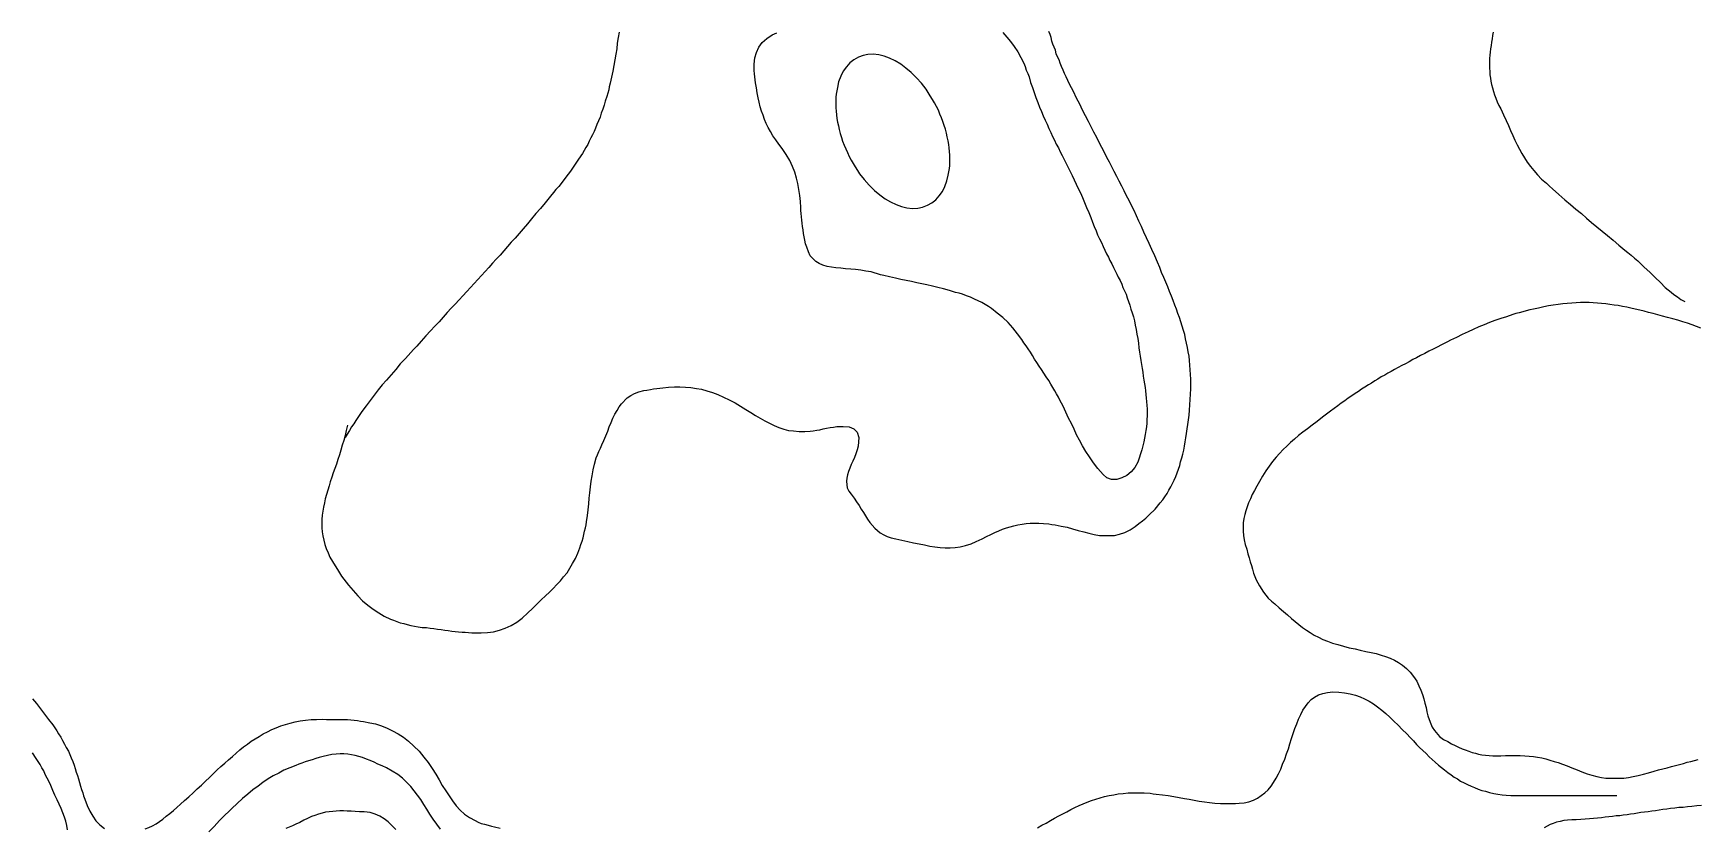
# Model space of a CAD drawing. Header units: inches. Extents: x 401374 to 405300, y 6332180 to 6336621.
# Drawn here: x 402593 to 403132, y 6334830 to 6335087 of the extents above; entities that cross this region are included whole.
import ezdxf

# ---------------------------------------------------------------- set-up
doc = ezdxf.new("R2010")
doc.units = ezdxf.units.IN
doc.header["$MEASUREMENT"] = 0

msp = doc.modelspace()

# ---------------------------------------------------------------- linework, layer by layer
for points in [[(402695, 6334960.2), (402694.6, 6334958.5), (402694.2, 6334956.8), (402693.8, 6334955.2), (402693.3, 6334953.7), (402692.8, 6334952.1), (402692.4, 6334950.6), (402691.9, 6334949.1), (402691.4, 6334947.6), (402690.9, 6334946.1), (402690.4, 6334944.7), (402689.9, 6334943.3), (402689.4, 6334941.8), (402689, 6334940.5), (402688.6, 6334939.1), (402688.2, 6334937.7), (402687.8, 6334936.3), (402687.5, 6334935), (402687.2, 6334933.6), (402687, 6334932.3), (402686.8, 6334931), (402686.7, 6334929.6), (402686.7, 6334928.3), (402686.7, 6334926.9), (402686.8, 6334925.6), (402687, 6334924.3), (402687.3, 6334922.9), (402687.6, 6334921.5), (402688.1, 6334920.2), (402688.7, 6334918.8), (402689.3, 6334917.4), (402690.1, 6334916), (402691, 6334914.6), (402691.7, 6334913.4), (402692.4, 6334912.4), (402693.1, 6334911.3), (402693.8, 6334910.3), (402695.3, 6334908.4), (402696.8, 6334906.6), (402698.3, 6334904.9), (402699.9, 6334903.3), (402701.6, 6334901.9), (402703.3, 6334900.6), (402705.1, 6334899.4), (402706.9, 6334898.3), (402708.9, 6334897.4), (402709.9, 6334897), (402711, 6334896.6), (402712.1, 6334896.2), (402713.2, 6334895.9), (402714.3, 6334895.6), (402715.5, 6334895.3), (402716.7, 6334895.1), (402717.9, 6334894.9), (402719.2, 6334894.7), (402720.6, 6334894.6), (402721.8, 6334894.4), (402723, 6334894.3), (402724.2, 6334894.1), (402725.3, 6334894), (402726.5, 6334893.8), (402727.6, 6334893.7), (402728.8, 6334893.5), (402729.9, 6334893.4), (402731, 6334893.3), (402732.1, 6334893.1), (402733.1, 6334893.1), (402734.2, 6334893), (402735.3, 6334892.9), (402736.3, 6334892.9), (402737.3, 6334892.9), (402738.3, 6334892.9), (402740.3, 6334893), (402742.3, 6334893.3), (402744.2, 6334893.8), (402746.1, 6334894.4), (402748, 6334895.3), (402749.8, 6334896.4), (402751.6, 6334897.7), (402753.4, 6334899.4), (402754.9, 6334900.8), (402756.3, 6334902.2), (402757.7, 6334903.6), (402759.1, 6334904.9), (402760.4, 6334906.1), (402761.6, 6334907.3), (402762.8, 6334908.6), (402764, 6334909.8), (402765, 6334911.1), (402766.1, 6334912.4), (402767, 6334913.9), (402767.9, 6334915.4), (402768.8, 6334917), (402769.6, 6334918.7), (402770.3, 6334920.5), (402770.6, 6334921.5), (402771, 6334922.6), (402771.3, 6334923.7), (402771.6, 6334924.8), (402771.8, 6334925.8), (402772.1, 6334926.9), (402772.3, 6334927.9), (402772.4, 6334928.9), (402772.7, 6334930.9), (402773, 6334932.8), (402773.2, 6334934.7), (402773.3, 6334936.5), (402773.5, 6334938.3), (402773.7, 6334940.2), (402773.9, 6334942), (402774.2, 6334943.8), (402774.6, 6334945.7), (402775, 6334947.6), (402775.6, 6334949.6), (402776, 6334950.6), (402776.4, 6334951.6), (402776.9, 6334952.7), (402777.4, 6334953.8), (402778, 6334955.2), (402778.7, 6334956.7), (402779.3, 6334958.2), (402779.8, 6334959.6), (402780.4, 6334961), (402781, 6334962.4), (402781.6, 6334963.7), (402782.3, 6334964.9), (402783, 6334966.1), (402783.8, 6334967.1), (402785.6, 6334969), (402786.8, 6334969.8), (402788, 6334970.4), (402789.4, 6334971), (402791, 6334971.4), (402792, 6334971.5), (402793.1, 6334971.7), (402794.1, 6334971.9), (402795.2, 6334972.1), (402797.1, 6334972.3), (402799, 6334972.5), (402800.9, 6334972.6), (402802.7, 6334972.6), (402804.5, 6334972.5), (402806.2, 6334972.4), (402808, 6334972.1), (402809.7, 6334971.8), (402811.4, 6334971.3), (402813.2, 6334970.8), (402815, 6334970.1), (402816.8, 6334969.3), (402818.6, 6334968.4), (402820.6, 6334967.4), (402822.3, 6334966.3), (402824, 6334965.3), (402825.6, 6334964.3), (402827.2, 6334963.3), (402828.7, 6334962.4), (402830.2, 6334961.6), (402831.7, 6334960.8), (402833.2, 6334960.1), (402834.7, 6334959.4), (402836.3, 6334958.9), (402837.9, 6334958.5), (402839.5, 6334958.3), (402841.3, 6334958.1), (402843.1, 6334958.1), (402844.9, 6334958.2), (402845.9, 6334958.4), (402847, 6334958.6), (402848, 6334958.7), (402849.1, 6334959), (402850.2, 6334959.2), (402851.3, 6334959.4), (402852.4, 6334959.5), (402853.5, 6334959.7), (402854.6, 6334959.8), (402855.6, 6334959.8), (402857.5, 6334959.6), (402859, 6334959), (402860.1, 6334957.9), (402860.6, 6334956.2), (402860.5, 6334954.8), (402860.4, 6334953.4), (402860.1, 6334952.2), (402859.7, 6334950.9), (402859.2, 6334949.7), (402858.7, 6334948.5), (402858.2, 6334947.4), (402857.7, 6334946.3), (402857.3, 6334945.2), (402857, 6334944.1), (402856.7, 6334943), (402856.6, 6334942), (402856.7, 6334940.9), (402856.9, 6334939.9), (402857.4, 6334938.8), (402858.2, 6334937.8), (402859.1, 6334936.5), (402859.9, 6334935.4), (402860.7, 6334934.2), (402861.4, 6334933), (402862.1, 6334931.9), (402862.8, 6334930.8), (402863.5, 6334929.7), (402864.2, 6334928.7), (402865.8, 6334926.8), (402867.6, 6334925.3), (402868.7, 6334924.7), (402869.8, 6334924.1), (402871.1, 6334923.7), (402872.6, 6334923.4), (402873.6, 6334923.1), (402874.6, 6334922.9), (402876.5, 6334922.5), (402878.4, 6334922.1), (402880.2, 6334921.7), (402881.9, 6334921.4), (402883.6, 6334921), (402885.3, 6334920.8), (402887, 6334920.6), (402888.6, 6334920.5), (402890.2, 6334920.5), (402891.9, 6334920.6), (402893.5, 6334920.8), (402895.2, 6334921.2), (402897, 6334921.7), (402898.7, 6334922.5), (402900.6, 6334923.4), (402902, 6334924.1), (402903.4, 6334924.8), (402904.7, 6334925.4), (402906, 6334926), (402907.2, 6334926.5), (402908.5, 6334926.9), (402909.7, 6334927.3), (402910.9, 6334927.6), (402912.2, 6334927.9), (402913.5, 6334928.1), (402914.8, 6334928.3), (402916.1, 6334928.4), (402917.5, 6334928.4), (402919, 6334928.4), (402920.5, 6334928.3), (402922.2, 6334928.2), (402923.2, 6334928), (402924.2, 6334927.9), (402926.2, 6334927.5), (402928.1, 6334927.1), (402929.9, 6334926.6), (402931.7, 6334926.1), (402933.5, 6334925.6), (402935.2, 6334925.2), (402936.9, 6334924.8), (402938.6, 6334924.5), (402940.2, 6334924.4), (402941.9, 6334924.4), (402943.5, 6334924.5), (402945.1, 6334924.9), (402946.8, 6334925.4), (402948.5, 6334926.3), (402950.2, 6334927.4), (402951.4, 6334928.3), (402952.5, 6334929.2), (402953.6, 6334930.1), (402954.7, 6334931.1), (402956.6, 6334933), (402958.3, 6334935), (402959.1, 6334936), (402959.8, 6334937), (402960.5, 6334938.1), (402961.1, 6334939.1), (402961.7, 6334940.2), (402962.3, 6334941.3), (402962.8, 6334942.4), (402963.3, 6334943.6), (402963.8, 6334944.7), (402964.2, 6334945.9), (402964.6, 6334947.1), (402964.9, 6334948.3), (402965.3, 6334949.6), (402965.6, 6334950.8), (402965.9, 6334952.1), (402966.1, 6334953.4), (402966.4, 6334954.8), (402966.6, 6334956.1), (402966.8, 6334957.5), (402967, 6334959), (402967.2, 6334960.4), (402967.4, 6334961.9), (402967.6, 6334963.4), (402967.8, 6334965), (402967.9, 6334966.8), (402968, 6334968.5), (402968.1, 6334970.2), (402968.2, 6334971.9), (402968.2, 6334973.5), (402968.2, 6334975.1), (402968.1, 6334976.6), (402968, 6334978.1), (402967.9, 6334979.6), (402967.8, 6334981.1), (402967.6, 6334982.5), (402967.3, 6334983.9), (402967.1, 6334985.3), (402966.8, 6334986.7), (402966.5, 6334988.1), (402966.2, 6334989.5), (402965.8, 6334990.8), (402965.4, 6334992.2), (402965, 6334993.6), (402964.5, 6334995), (402964, 6334996.3), (402963.5, 6334997.7), (402963, 6334999.1), (402962.5, 6335000.6), (402961.9, 6335002), (402961.3, 6335003.5), (402960.7, 6335005), (402960.1, 6335006.5), (402959.4, 6335008), (402958.7, 6335009.6), (402958.1, 6335011.3), (402957.4, 6335013), (402956.5, 6335015), (402955.6, 6335017.1), (402954.7, 6335019), (402953.8, 6335020.9), (402953, 6335022.7), (402952.2, 6335024.5), (402951.4, 6335026.3), (402950.6, 6335028), (402949.8, 6335029.7), (402949, 6335031.3), (402948.2, 6335032.9), (402947.4, 6335034.5), (402946.6, 6335036.1), (402945.8, 6335037.6), (402945, 6335039.2), (402944.2, 6335040.7), (402943.4, 6335042.3), (402942.6, 6335043.8), (402941.8, 6335045.4), (402941, 6335046.9), (402940.2, 6335048.5), (402939.4, 6335050.1), (402938.5, 6335051.7), (402937.7, 6335053.4), (402936.8, 6335055.1), (402935.9, 6335056.8), (402935, 6335058.5), (402934.1, 6335060.4), (402933.1, 6335062.2), (402932.2, 6335064.1), (402931.2, 6335066.1), (402930.2, 6335068.2), (402929.5, 6335069.4), (402928.9, 6335070.6), (402928.4, 6335071.8), (402927.8, 6335073), (402927.3, 6335074.1), (402926.8, 6335075.2), (402926.3, 6335076.3), (402925.9, 6335077.4), (402925.5, 6335078.5), (402925, 6335079.5), (402924.6, 6335080.5), (402924.3, 6335081.6), (402923.9, 6335082.6), (402923.5, 6335083.6), (402923.2, 6335084.6), (402922.9, 6335085.7), (402922.6, 6335086.7), (402922.2, 6335087.7)], [(402783, 6335087.5), (402782.7, 6335085.7), (402782.4, 6335083.9), (402782.2, 6335082.1), (402781.9, 6335080.3), (402781.6, 6335078.5), (402781.3, 6335076.7), (402780.9, 6335074.8), (402780.5, 6335072.9), (402780.3, 6335071.9), (402780.1, 6335070.9), (402779.8, 6335069.8), (402779.6, 6335068.8), (402779.3, 6335067.7), (402779, 6335066.6), (402778.5, 6335065.1), (402778.1, 6335063.8), (402777.7, 6335062.5), (402777.2, 6335061.2), (402776.8, 6335059.9), (402776.3, 6335058.7), (402775.8, 6335057.6), (402775.3, 6335056.4), (402774.9, 6335055.3), (402774.4, 6335054.2), (402773.8, 6335053.2), (402773.3, 6335052.2), (402772.8, 6335051.1), (402772.2, 6335050.1), (402771.1, 6335048.2), (402769.8, 6335046.3), (402768.5, 6335044.4), (402767.2, 6335042.5), (402765.7, 6335040.5), (402764.2, 6335038.5), (402763.4, 6335037.5), (402762.5, 6335036.5), (402761.7, 6335035.5), (402760.8, 6335034.4), (402759.9, 6335033.3), (402759, 6335032.2), (402757.5, 6335030.4), (402756, 6335028.7), (402754.6, 6335027), (402753.3, 6335025.4), (402751.9, 6335023.8), (402750.6, 6335022.3), (402749.3, 6335020.8), (402748, 6335019.4), (402746.8, 6335018), (402745.6, 6335016.6), (402744.4, 6335015.2), (402743.2, 6335013.9), (402742, 6335012.6), (402740.8, 6335011.2), (402739.6, 6335009.9), (402738.4, 6335008.7), (402737.2, 6335007.4), (402736, 6335006.1), (402734.8, 6335004.8), (402733.6, 6335003.5), (402732.4, 6335002.1), (402731.2, 6335000.8), (402729.9, 6334999.4), (402728.6, 6334998.1), (402727.3, 6334996.7), (402726, 6334995.2), (402724.7, 6334993.7), (402723.3, 6334992.2), (402721.9, 6334990.7), (402720.4, 6334989.1), (402718.9, 6334987.4), (402717.4, 6334985.8), (402716.4, 6334984.7), (402715.5, 6334983.7), (402713.8, 6334981.8), (402712.1, 6334980), (402710.6, 6334978.2), (402709.1, 6334976.5), (402707.6, 6334974.8), (402706.2, 6334973.2), (402704.9, 6334971.6), (402703.6, 6334969.9), (402702.3, 6334968.2), (402701, 6334966.4), (402699.6, 6334964.6), (402698.3, 6334962.7), (402697.7, 6334961.7), (402697, 6334960.6), (402696.3, 6334959.6), (402695.6, 6334958.5), (402694.9, 6334957.3), (402694.2, 6334956.2)], [(402907.3, 6335087.4), (402908.6, 6335085.9), (402909.8, 6335084.4), (402911, 6335082.8), (402912.1, 6335081.1), (402913.1, 6335079.3), (402914.1, 6335077.4), (402914.5, 6335076.3), (402914.9, 6335075.2), (402915.4, 6335074.1), (402915.8, 6335073), (402916.3, 6335071.2), (402916.9, 6335069.5), (402917.4, 6335067.9), (402918, 6335066.3), (402918.6, 6335064.7), (402919.2, 6335063.2), (402919.8, 6335061.8), (402920.4, 6335060.4), (402921, 6335059), (402921.6, 6335057.7), (402922.2, 6335056.3), (402922.8, 6335055), (402923.4, 6335053.7), (402924, 6335052.5), (402924.6, 6335051.2), (402925.3, 6335050), (402925.9, 6335048.7), (402926.5, 6335047.5), (402927.2, 6335046.2), (402927.8, 6335044.9), (402928.5, 6335043.6), (402929.1, 6335042.3), (402929.8, 6335041), (402930.4, 6335039.6), (402931.1, 6335038.2), (402931.7, 6335036.8), (402932.4, 6335035.4), (402933.1, 6335033.9), (402933.7, 6335032.3), (402934.4, 6335030.7), (402935.1, 6335029.1), (402935.8, 6335027.4), (402936.3, 6335025.9), (402936.9, 6335024.5), (402937.5, 6335023.1), (402938, 6335021.8), (402938.6, 6335020.5), (402939.2, 6335019.3), (402939.8, 6335018.1), (402940.3, 6335016.9), (402940.9, 6335015.7), (402941.5, 6335014.6), (402942, 6335013.5), (402942.6, 6335012.4), (402943.1, 6335011.3), (402943.7, 6335010.2), (402944.2, 6335009.1), (402944.7, 6335008.1), (402945.3, 6335007), (402945.8, 6335005.9), (402946.2, 6335004.8), (402946.7, 6335003.7), (402947.2, 6335002.6), (402947.6, 6335001.4), (402948, 6335000.2), (402948.4, 6334999.1), (402948.8, 6334997.8), (402949.2, 6334996.6), (402949.6, 6334995.3), (402949.9, 6334994), (402950.2, 6334992.6), (402950.5, 6334991.2), (402950.7, 6334989.7), (402951, 6334988.2), (402951.2, 6334986.7), (402951.4, 6334985.2), (402951.6, 6334983.8), (402951.8, 6334982.5), (402952, 6334981.1), (402952.2, 6334979.8), (402952.4, 6334978.5), (402952.6, 6334977.3), (402952.8, 6334976), (402953, 6334974.8), (402953.2, 6334973.6), (402953.4, 6334972.4), (402953.5, 6334971.3), (402953.6, 6334970.1), (402953.7, 6334968.9), (402953.8, 6334967.8), (402953.9, 6334966.6), (402954, 6334965.5), (402954, 6334964.3), (402954, 6334963.2), (402953.9, 6334962), (402953.9, 6334960.8), (402953.8, 6334959.6), (402953.6, 6334958.5), (402953.4, 6334957.2), (402953.2, 6334956), (402953, 6334954.8), (402952.6, 6334953.5), (402952.3, 6334952.2), (402951.9, 6334950.9), (402951.5, 6334949.5), (402951, 6334948.2), (402950.1, 6334946.5), (402948.9, 6334945.1), (402947.5, 6334943.9), (402945.8, 6334943.1), (402944.2, 6334942.6), (402942.5, 6334942.6), (402941, 6334943.1), (402939.8, 6334944.2), (402938.1, 6334946.1), (402936.7, 6334948), (402935.4, 6334949.9), (402934.2, 6334951.7), (402933.1, 6334953.5), (402932.1, 6334955.3), (402931.2, 6334957.1), (402930.4, 6334958.9), (402929.5, 6334960.7), (402928.6, 6334962.5), (402927.7, 6334964.4), (402926.8, 6334966.3), (402925.8, 6334968.3), (402925.3, 6334969.3), (402924.7, 6334970.3), (402924.1, 6334971.3), (402923.5, 6334972.4), (402922.8, 6334973.5), (402922.2, 6334974.6), (402921.3, 6334975.8), (402920.6, 6334977), (402919.8, 6334978.2), (402919.1, 6334979.3), (402918.3, 6334980.5), (402917.6, 6334981.6), (402916.9, 6334982.7), (402916.2, 6334983.8), (402915.5, 6334984.9), (402914.8, 6334985.9), (402914.1, 6334986.9), (402913.4, 6334987.9), (402912, 6334989.8), (402910.5, 6334991.7), (402909, 6334993.4), (402907.3, 6334995), (402905.5, 6334996.5), (402903.6, 6334998), (402902.6, 6334998.6), (402901.6, 6334999.3), (402900.5, 6334999.9), (402899.3, 6335000.5), (402898.1, 6335001), (402896.8, 6335001.6), (402895.5, 6335002.1), (402894.2, 6335002.6), (402893.1, 6335002.9), (402892, 6335003.2), (402891, 6335003.5), (402890, 6335003.8), (402888.1, 6335004.3), (402886.2, 6335004.8), (402884.5, 6335005.2), (402882.7, 6335005.6), (402881, 6335006), (402879.4, 6335006.3), (402877.7, 6335006.7), (402876, 6335007), (402874.2, 6335007.4), (402872.5, 6335007.8), (402870.6, 6335008.2), (402868.7, 6335008.7), (402867.7, 6335008.9), (402866.7, 6335009.2), (402865.6, 6335009.5), (402864.6, 6335009.8), (402862.9, 6335010.1), (402861.3, 6335010.4), (402859.6, 6335010.6), (402858, 6335010.7), (402856.3, 6335010.8), (402854.8, 6335011), (402853.2, 6335011.1), (402851.8, 6335011.4), (402850.4, 6335011.6), (402849, 6335012), (402847.8, 6335012.5), (402846.7, 6335013.2), (402844.9, 6335015), (402844.3, 6335016.3), (402843.8, 6335017.8), (402843.4, 6335018.9), (402843.2, 6335020.1), (402842.9, 6335021.2), (402842.7, 6335022.3), (402842.6, 6335023.4), (402842.4, 6335024.5), (402842.3, 6335025.6), (402842.2, 6335026.6), (402842.1, 6335027.7), (402842, 6335028.7), (402841.9, 6335029.7), (402841.8, 6335030.7), (402841.7, 6335032.6), (402841.5, 6335034.6), (402841.2, 6335036.5), (402840.9, 6335038.4), (402840.5, 6335040.2), (402839.9, 6335042.1), (402839.2, 6335044), (402838.3, 6335045.9), (402837.1, 6335047.8), (402835.8, 6335049.8), (402834.7, 6335051.2), (402833.7, 6335052.6), (402832.8, 6335053.9), (402832, 6335055.3), (402831.3, 6335056.6), (402830.6, 6335057.9), (402830.1, 6335059.2), (402829.6, 6335060.6), (402829.1, 6335061.9), (402828.7, 6335063.3), (402828.3, 6335064.8), (402828, 6335066.2), (402827.7, 6335067.8), (402827.5, 6335069.4), (402827.2, 6335071.1), (402827, 6335073), (402826.8, 6335074), (402826.7, 6335075.1), (402826.7, 6335076.1), (402826.7, 6335077.1), (402827, 6335079.1), (402827.5, 6335080.9), (402828.2, 6335082.6), (402829.3, 6335084.1), (402830.8, 6335085.4), (402832.6, 6335086.6), (402834.1, 6335087.2)], [(403066.1, 6335087.5), (403065.9, 6335086.4), (403065.8, 6335085.3), (403065.6, 6335084.2), (403065.5, 6335083.1), (403065.3, 6335082.1), (403065.2, 6335081), (403065.1, 6335080), (403065, 6335078.9), (403065, 6335077.9), (403065, 6335076.8), (403065, 6335075.8), (403065.1, 6335074.7), (403065.1, 6335073.7), (403065.3, 6335072.6), (403065.4, 6335071.6), (403065.6, 6335070.5), (403065.9, 6335069.4), (403066.2, 6335068.3), (403066.6, 6335067.2), (403067, 6335066.1), (403067.4, 6335064.9), (403068, 6335063.7), (403068.6, 6335062.6), (403069.5, 6335060.7), (403070.3, 6335058.9), (403071.1, 6335057.2), (403071.8, 6335055.6), (403072.5, 6335054), (403073.2, 6335052.5), (403073.9, 6335051), (403074.7, 6335049.6), (403075.4, 6335048.2), (403076.3, 6335046.8), (403077.2, 6335045.4), (403078.2, 6335044), (403079.3, 6335042.7), (403080.5, 6335041.3), (403081.8, 6335039.9), (403083.4, 6335038.6), (403084.4, 6335037.6), (403085.4, 6335036.7), (403087.4, 6335034.9), (403089.3, 6335033.2), (403091.2, 6335031.6), (403092.9, 6335030.1), (403094.7, 6335028.7), (403096.4, 6335027.2), (403098, 6335025.8), (403099.7, 6335024.4), (403101.4, 6335023), (403103.2, 6335021.6), (403105, 6335020.1), (403106.8, 6335018.5), (403108.8, 6335016.9), (403109.8, 6335016.1), (403110.8, 6335015.2), (403111.9, 6335014.3), (403113, 6335013.4), (403114, 6335012.4), (403115, 6335011.4), (403116.9, 6335009.7), (403118.6, 6335008), (403120.3, 6335006.4), (403121.9, 6335004.8), (403123.8, 6335003.3), (403124.7, 6335002.5), (403125.8, 6335001.7), (403126.9, 6335000.9), (403128.2, 6335000.2)], [(402860.5, 6335079.4), (402859, 6335078.5), (402857.7, 6335077.5), (402856.6, 6335076.2), (402855.6, 6335074.8), (402854.8, 6335073.2), (402854.1, 6335071.4), (402853.7, 6335069.5), (402853.5, 6335068.5), (402853.3, 6335067.4), (402853.2, 6335066.4), (402853.2, 6335065.3), (402853.2, 6335064.2), (402853.2, 6335063), (402853.3, 6335061.9), (402853.4, 6335060.7), (402853.5, 6335059.5), (402853.7, 6335058.3), (402854, 6335057.1), (402854.3, 6335055.9), (402854.6, 6335054.6), (402855, 6335053.4), (402855.4, 6335052.2), (402855.9, 6335050.9), (402856.4, 6335049.7), (402857, 6335048.5), (402857.5, 6335047.2), (402858.2, 6335046), (402858.8, 6335044.9), (402859.5, 6335043.8), (402860.2, 6335042.7), (402860.9, 6335041.6), (402862.4, 6335039.7), (402864, 6335037.9), (402865.7, 6335036.2), (402867.4, 6335034.8), (402869.2, 6335033.5), (402870.9, 6335032.5), (402872.7, 6335031.6), (402874.5, 6335031), (402876.2, 6335030.6), (402878, 6335030.4), (402879.7, 6335030.5), (402881.3, 6335030.8), (402882.9, 6335031.4), (402884.3, 6335032.2), (402885.6, 6335033.2), (402886.7, 6335034.5), (402887.7, 6335035.9), (402888.5, 6335037.5), (402889.2, 6335039.3), (402889.6, 6335041.2), (402889.8, 6335042.2), (402890, 6335043.3), (402890.1, 6335044.3), (402890.1, 6335045.4), (402890.1, 6335046.5), (402890.1, 6335047.6), (402890, 6335048.8), (402889.9, 6335050), (402889.8, 6335051.1), (402889.6, 6335052.3), (402889.3, 6335053.6), (402889, 6335054.8), (402888.7, 6335056), (402888.3, 6335057.2), (402887.9, 6335058.5), (402887.4, 6335059.7), (402886.9, 6335060.9), (402886.4, 6335062.2), (402885.8, 6335063.4), (402885.1, 6335064.6), (402884.5, 6335065.7), (402883.8, 6335066.8), (402883.1, 6335067.9), (402882.4, 6335069), (402880.9, 6335070.9), (402879.3, 6335072.7), (402877.6, 6335074.4), (402875.9, 6335075.8), (402874.2, 6335077.1), (402872.4, 6335078.2), (402870.6, 6335079), (402868.8, 6335079.7), (402867.1, 6335080.1), (402865.3, 6335080.3), (402863.6, 6335080.2), (402862, 6335079.9), (402860.5, 6335079.4)], [(403133.4, 6334991.6), (403132, 6334992.1), (403130.6, 6334992.7), (403129.1, 6334993.2), (403127.6, 6334993.7), (403126, 6334994.2), (403124.3, 6334994.6), (403122.6, 6334995.1), (403121, 6334995.5), (403119.5, 6334995.9), (403118, 6334996.3), (403116.5, 6334996.7), (403115, 6334997.1), (403113.6, 6334997.4), (403112.1, 6334997.8), (403110.7, 6334998.1), (403109.4, 6334998.4), (403108, 6334998.6), (403106.6, 6334998.9), (403105.3, 6334999.1), (403103.9, 6334999.3), (403102.6, 6334999.5), (403101.2, 6334999.6), (403099.9, 6334999.7), (403098.5, 6334999.8), (403097.2, 6334999.9), (403095.8, 6334999.9), (403094.4, 6334999.9), (403093, 6334999.8), (403091.6, 6334999.7), (403090.1, 6334999.6), (403088.7, 6334999.5), (403087.2, 6334999.3), (403085.6, 6334999.1), (403084.1, 6334998.8), (403082.5, 6334998.5), (403080.8, 6334998.1), (403079.2, 6334997.8), (403078, 6334997.5), (403076.8, 6334997.2), (403075.7, 6334996.9), (403074.6, 6334996.6), (403073.5, 6334996.3), (403072.5, 6334996), (403070.5, 6334995.3), (403068.6, 6334994.7), (403066.7, 6334994.1), (403065, 6334993.4), (403063.2, 6334992.7), (403061.5, 6334992), (403059.7, 6334991.2), (403058, 6334990.4), (403056.1, 6334989.5), (403054.3, 6334988.6), (403052.3, 6334987.7), (403051.3, 6334987.2), (403050.3, 6334986.6), (403049.2, 6334986.1), (403048.2, 6334985.6), (403046.7, 6334984.8), (403045.3, 6334984.1), (403044, 6334983.4), (403042.6, 6334982.7), (403041.3, 6334982), (403040.1, 6334981.4), (403038.9, 6334980.7), (403037.7, 6334980.1), (403036.5, 6334979.5), (403035.4, 6334978.9), (403034.2, 6334978.2), (403033.1, 6334977.6), (403032, 6334977), (403031, 6334976.4), (403029.9, 6334975.8), (403028.8, 6334975.1), (403027.8, 6334974.5), (403026.7, 6334973.8), (403025.7, 6334973.2), (403024.6, 6334972.5), (403023.5, 6334971.8), (403022.5, 6334971.1), (403021.4, 6334970.4), (403020.3, 6334969.7), (403019.2, 6334968.9), (403018.1, 6334968.1), (403016.9, 6334967.3), (403015.8, 6334966.4), (403014.6, 6334965.6), (403013.4, 6334964.7), (403012.1, 6334963.7), (403010.9, 6334962.8), (403009.1, 6334961.4), (403007.5, 6334960.2), (403006, 6334959), (403004.5, 6334957.9), (403003.1, 6334956.8), (403001.8, 6334955.7), (403000.5, 6334954.6), (402999.3, 6334953.4), (402998.1, 6334952.3), (402996.9, 6334951), (402995.8, 6334949.8), (402994.7, 6334948.4), (402993.6, 6334946.9), (402992.5, 6334945.4), (402991.4, 6334943.7), (402990.4, 6334941.9), (402989.6, 6334940.4), (402988.8, 6334939), (402988.1, 6334937.7), (402987.5, 6334936.3), (402986.9, 6334935), (402986.4, 6334933.7), (402986, 6334932.4), (402985.7, 6334931.2), (402985.4, 6334929.9), (402985.2, 6334928.6), (402985.2, 6334927.2), (402985.2, 6334925.9), (402985.3, 6334924.5), (402985.5, 6334923), (402985.8, 6334921.5), (402986.3, 6334920), (402986.7, 6334918.5), (402987.1, 6334917.2), (402987.4, 6334915.9), (402987.8, 6334914.7), (402988.2, 6334913.5), (402988.5, 6334912.3), (402988.9, 6334911.2), (402989.4, 6334910.1), (402989.9, 6334909.1), (402990.4, 6334908.1), (402991.7, 6334906.1), (402993.3, 6334904.2), (402994.3, 6334903.2), (402995.4, 6334902.3), (402996.8, 6334901), (402998.2, 6334899.8), (402999.5, 6334898.7), (403000.8, 6334897.6), (403002, 6334896.6), (403003.2, 6334895.6), (403004.4, 6334894.7), (403005.7, 6334893.8), (403006.9, 6334893), (403008.2, 6334892.2), (403009.6, 6334891.5), (403011, 6334890.8), (403012.5, 6334890.2), (403014.1, 6334889.6), (403015.8, 6334889.1), (403017.7, 6334888.6), (403019.5, 6334888.1), (403021.4, 6334887.7), (403023.1, 6334887.3), (403024.9, 6334886.9), (403026.6, 6334886.5), (403028.2, 6334886.2), (403029.8, 6334885.7), (403031.3, 6334885.3), (403032.8, 6334884.7), (403034.2, 6334884.1), (403035.5, 6334883.3), (403036.8, 6334882.4), (403038.1, 6334881.4), (403039.2, 6334880.2), (403040.3, 6334878.8), (403041.4, 6334877.3), (403042.1, 6334875.8), (403042.7, 6334874.4), (403043.2, 6334872.9), (403043.7, 6334871.5), (403044, 6334870.1), (403044.4, 6334868.7), (403044.7, 6334867.3), (403045, 6334866), (403045.4, 6334864.8), (403045.9, 6334863.5), (403046.4, 6334862.4), (403047.1, 6334861.3), (403048.8, 6334859.3), (403050, 6334858.4), (403051.4, 6334857.7), (403052.6, 6334857), (403053.8, 6334856.4), (403054.9, 6334855.9), (403056.1, 6334855.4), (403057.1, 6334855), (403058.2, 6334854.6), (403059.3, 6334854.2), (403060.4, 6334853.9), (403061.4, 6334853.6), (403062.5, 6334853.4), (403063.7, 6334853.3), (403064.8, 6334853.2), (403066, 6334853.1), (403067.3, 6334853.1), (403068.6, 6334853.1), (403070.1, 6334853.2), (403071.8, 6334853.2), (403073.4, 6334853.2), (403074.9, 6334853.2), (403076.4, 6334853.1), (403077.8, 6334853), (403079.2, 6334852.9), (403080.5, 6334852.6), (403081.9, 6334852.4), (403083.2, 6334852.1), (403084.5, 6334851.7), (403085.9, 6334851.3), (403087.2, 6334850.9), (403088.6, 6334850.4), (403090.1, 6334849.8), (403091.6, 6334849.2), (403093.3, 6334848.6), (403094.9, 6334847.9), (403096.6, 6334847.3), (403098.1, 6334846.8), (403099.7, 6334846.4), (403101.2, 6334846.1), (403102.6, 6334845.9), (403104.1, 6334845.8), (403105.6, 6334845.8), (403107, 6334845.8), (403108.5, 6334845.9), (403110, 6334846.1), (403111.5, 6334846.4), (403113.1, 6334846.7), (403114.8, 6334847.1), (403116.5, 6334847.6), (403118.3, 6334848.1), (403119.7, 6334848.5), (403121.1, 6334848.9), (403122.5, 6334849.2), (403123.9, 6334849.6), (403125.2, 6334850), (403126.5, 6334850.3), (403127.8, 6334850.6), (403129, 6334851), (403130.2, 6334851.3), (403131.4, 6334851.6), (403132.6, 6334851.9)], [(402918.5, 6334829.8), (402919.9, 6334830.6), (402921.3, 6334831.3), (402922.7, 6334832.1), (402924, 6334832.9), (402925.4, 6334833.6), (402926.7, 6334834.3), (402928, 6334835), (402929.3, 6334835.7), (402930.6, 6334836.3), (402932, 6334837), (402933.3, 6334837.5), (402934.6, 6334838.1), (402936, 6334838.6), (402937.4, 6334839.1), (402938.8, 6334839.5), (402940.2, 6334839.9), (402941.7, 6334840.2), (402943.2, 6334840.5), (402944.7, 6334840.8), (402946.3, 6334840.9), (402947.9, 6334841.1), (402949.6, 6334841.1), (402951.3, 6334841.1), (402953.1, 6334841.1), (402955, 6334841), (402956, 6334840.8), (402957, 6334840.7), (402959, 6334840.5), (402960.9, 6334840.2), (402962.7, 6334839.9), (402964.4, 6334839.6), (402966.1, 6334839.3), (402967.7, 6334839), (402969.3, 6334838.7), (402970.9, 6334838.4), (402972.6, 6334838.2), (402974.2, 6334838), (402976, 6334837.8), (402977.8, 6334837.7), (402979.7, 6334837.7), (402981.6, 6334837.7), (402982.7, 6334837.7), (402983.8, 6334837.8), (402985.5, 6334837.9), (402987, 6334838.2), (402988.5, 6334838.7), (402989.8, 6334839.4), (402991, 6334840.2), (402992.2, 6334841.1), (402993.2, 6334842.1), (402994.2, 6334843.3), (402995, 6334844.5), (402995.8, 6334845.9), (402996.6, 6334847.3), (402997.3, 6334848.8), (402997.9, 6334850.4), (402998.6, 6334852), (402999.2, 6334853.7), (402999.8, 6334855.4), (403000.3, 6334857), (403000.8, 6334858.7), (403001.3, 6334860.3), (403001.9, 6334861.9), (403002.5, 6334863.5), (403003.1, 6334865), (403003.8, 6334866.5), (403004.5, 6334867.9), (403005.3, 6334869.1), (403006.2, 6334870.2), (403007.2, 6334871.3), (403008.3, 6334872.1), (403009.6, 6334872.8), (403011, 6334873.3), (403012.5, 6334873.6), (403014.2, 6334873.8), (403016.1, 6334873.7), (403018, 6334873.5), (403019.8, 6334873.2), (403021.5, 6334872.7), (403023, 6334872.2), (403024.5, 6334871.5), (403026, 6334870.8), (403027.4, 6334869.9), (403028.7, 6334869), (403030.1, 6334867.9), (403031.4, 6334866.8), (403032.7, 6334865.6), (403034, 6334864.3), (403035.4, 6334863), (403036.7, 6334861.6), (403038.2, 6334860.2), (403039.2, 6334859), (403040.3, 6334857.9), (403041.3, 6334856.8), (403042.3, 6334855.8), (403043.4, 6334854.8), (403044.4, 6334853.8), (403045.4, 6334852.8), (403046.4, 6334851.9), (403047.4, 6334851), (403048.4, 6334850.1), (403049.4, 6334849.3), (403050.4, 6334848.5), (403051.4, 6334847.7), (403052.5, 6334846.9), (403053.5, 6334846.2), (403054.6, 6334845.6), (403055.6, 6334844.9), (403056.7, 6334844.3), (403057.8, 6334843.8), (403059, 6334843.3), (403060.1, 6334842.8), (403061.3, 6334842.3), (403062.5, 6334841.9), (403063.7, 6334841.6), (403065, 6334841.2), (403066.3, 6334840.9), (403067.6, 6334840.7), (403069, 6334840.5), (403070.4, 6334840.4), (403071.9, 6334840.2), (403073.4, 6334840.2), (403075, 6334840.2), (403076.1, 6334840.2), (403077.2, 6334840.2), (403078.3, 6334840.2), (403079.3, 6334840.2), (403080.4, 6334840.2), (403081.4, 6334840.2), (403083.3, 6334840.2), (403085.2, 6334840.2), (403087, 6334840.2), (403088.8, 6334840.2), (403090.5, 6334840.2), (403092.3, 6334840.2), (403094.1, 6334840.2), (403095.9, 6334840.2), (403097.7, 6334840.2), (403099.7, 6334840.2), (403100.7, 6334840.2), (403101.7, 6334840.2), (403102.8, 6334840.2), (403103.9, 6334840.2), (403105, 6334840.2), (403106.2, 6334840.2)], [(402592.9, 6334871.6), (402594.2, 6334870), (402595.5, 6334868.3), (402596.8, 6334866.6), (402598.1, 6334864.9), (402599.5, 6334863.1), (402600.8, 6334861.2), (402601.4, 6334860.2), (402602.1, 6334859.1), (402602.7, 6334858.1), (402603.3, 6334856.9), (402603.9, 6334855.8), (402604.6, 6334854.6), (402605, 6334853.5), (402605.5, 6334852.4), (402606, 6334851.2), (402606.4, 6334850.1), (402606.8, 6334849), (402607.1, 6334847.8), (402607.5, 6334846.7), (402607.8, 6334845.6), (402608.2, 6334844.4), (402608.5, 6334843.3), (402608.8, 6334842.2), (402609.2, 6334841.1), (402609.5, 6334840.1), (402609.9, 6334839), (402610.7, 6334837), (402611.5, 6334835.2), (402612.5, 6334833.5), (402613.5, 6334832), (402614.8, 6334830.7), (402616.3, 6334829.6)], [(402629.4, 6334829.4), (402630.6, 6334829.9), (402631.8, 6334830.4), (402633, 6334831.1), (402634.1, 6334831.8), (402635.2, 6334832.6), (402636.3, 6334833.5), (402637.4, 6334834.4), (402638.6, 6334835.4), (402639.7, 6334836.4), (402640.9, 6334837.4), (402642.2, 6334838.6), (402643.6, 6334839.8), (402645, 6334841.1), (402646.3, 6334842.4), (402647.7, 6334843.6), (402649, 6334844.9), (402650.3, 6334846.1), (402651.5, 6334847.3), (402652.8, 6334848.5), (402654, 6334849.6), (402655.2, 6334850.7), (402656.4, 6334851.8), (402657.7, 6334852.9), (402658.9, 6334854), (402660.1, 6334855), (402661.3, 6334856), (402662.6, 6334856.9), (402663.8, 6334857.8), (402665.1, 6334858.6), (402666.4, 6334859.4), (402667.7, 6334860.2), (402669.1, 6334860.9), (402670.5, 6334861.6), (402671.9, 6334862.2), (402673.4, 6334862.8), (402674.9, 6334863.2), (402676.4, 6334863.7), (402678, 6334864.1), (402679.7, 6334864.4), (402681.4, 6334864.6), (402683.2, 6334864.8), (402685, 6334864.9), (402687, 6334865), (402688.2, 6334864.9), (402689.4, 6334864.9), (402690.5, 6334864.9), (402691.7, 6334864.9), (402692.8, 6334864.9), (402693.9, 6334864.8), (402695, 6334864.8), (402696.1, 6334864.7), (402697.2, 6334864.6), (402698.2, 6334864.5), (402699.2, 6334864.3), (402700.2, 6334864.2), (402702.2, 6334863.8), (402704.1, 6334863.4), (402706, 6334862.8), (402707.8, 6334862.1), (402709.6, 6334861.2), (402711.4, 6334860.2), (402713.1, 6334859.1), (402714.8, 6334857.8), (402716.5, 6334856.2), (402718.2, 6334854.6), (402719.7, 6334852.7), (402721.1, 6334850.9), (402722.4, 6334849), (402723.6, 6334847.1), (402724.7, 6334845.3), (402725.7, 6334843.5), (402726.8, 6334841.8), (402727.9, 6334840.1), (402729, 6334838.5), (402730.2, 6334836.9), (402731.5, 6334835.5), (402732.9, 6334834.2), (402734.5, 6334833.1), (402736.3, 6334832.1), (402737.3, 6334831.6), (402738.3, 6334831.2), (402739.4, 6334830.9), (402740.6, 6334830.6), (402741.6, 6334830.3), (402742.6, 6334830.1), (402744.5, 6334829.7)], [(402604.3, 6334829.1), (402604.1, 6334830.5), (402603.7, 6334831.9), (402603.3, 6334833.2), (402602.8, 6334834.6), (402602.2, 6334836), (402601.6, 6334837.4), (402600.9, 6334838.8), (402600.2, 6334840.3), (402599.5, 6334841.9), (402598.9, 6334843.5), (402598.3, 6334844.7), (402597.7, 6334845.9), (402597.1, 6334847), (402596.6, 6334848.2), (402596, 6334849.2), (402595.4, 6334850.3), (402594.1, 6334852.2), (402592.9, 6334854.1)], [(402725.1, 6334829.3), (402723.9, 6334830.9), (402722.7, 6334832.6), (402721.7, 6334834.2), (402720.7, 6334835.8), (402719.7, 6334837.3), (402718.7, 6334838.9), (402717.7, 6334840.3), (402716.6, 6334841.8), (402715.5, 6334843.2), (402714.2, 6334844.5), (402712.8, 6334845.8), (402711.3, 6334847), (402709.5, 6334848.1), (402707.6, 6334849.2), (402706.2, 6334849.8), (402704.8, 6334850.4), (402703.6, 6334851), (402702.3, 6334851.6), (402701.1, 6334852), (402699.9, 6334852.5), (402698.7, 6334852.9), (402697.5, 6334853.2), (402696.3, 6334853.4), (402695.1, 6334853.6), (402693.8, 6334853.7), (402692.6, 6334853.7), (402691.3, 6334853.6), (402689.9, 6334853.5), (402688.5, 6334853.2), (402687.1, 6334852.9), (402685.8, 6334852.5), (402684.7, 6334852.2), (402683.5, 6334851.8), (402682.4, 6334851.5), (402681.3, 6334851.1), (402680.2, 6334850.7), (402679.2, 6334850.4), (402678.2, 6334850), (402676.3, 6334849.2), (402674.4, 6334848.4), (402672.7, 6334847.5), (402670.9, 6334846.6), (402669.3, 6334845.6), (402667.6, 6334844.5), (402666, 6334843.3), (402664.3, 6334842.1), (402662.7, 6334840.7), (402661, 6334839.3), (402659.2, 6334837.7), (402657.5, 6334836), (402656.4, 6334834.9), (402655.4, 6334834), (402653.5, 6334832.1), (402651.8, 6334830.2), (402650.1, 6334828.5)], [(402710.7, 6334829.2), (402709.4, 6334830.5), (402708.2, 6334831.7), (402706.9, 6334832.7), (402705.5, 6334833.5), (402703.9, 6334834.2), (402702.3, 6334834.7), (402700.4, 6334835), (402698.9, 6334835), (402697.5, 6334835.1), (402696.2, 6334835.2), (402694.9, 6334835.2), (402693.7, 6334835.3), (402692.5, 6334835.3), (402691.3, 6334835.2), (402690.2, 6334835.1), (402689, 6334835), (402687.9, 6334834.8), (402686.8, 6334834.5), (402685.6, 6334834.2), (402684.4, 6334833.8), (402683.3, 6334833.4), (402682, 6334832.8), (402680.8, 6334832.2), (402679.5, 6334831.5), (402678.3, 6334830.9), (402677.2, 6334830.4), (402676.1, 6334830), (402675, 6334829.5)], [(403133.6, 6334837), (403132.1, 6334836.9), (403130.5, 6334836.7), (403129.1, 6334836.6), (403127.7, 6334836.4), (403126.3, 6334836.3), (403125, 6334836.1), (403123.6, 6334836), (403122.4, 6334835.8), (403121.1, 6334835.7), (403119.9, 6334835.5), (403118.7, 6334835.3), (403117.5, 6334835.2), (403116.3, 6334835), (403115.2, 6334834.8), (403114, 6334834.7), (403112.9, 6334834.5), (403111.8, 6334834.3), (403110.6, 6334834.2), (403109.5, 6334834), (403108.3, 6334833.9), (403107.2, 6334833.7), (403106, 6334833.6), (403104.8, 6334833.4), (403103.6, 6334833.3), (403102.4, 6334833.2), (403101.2, 6334833), (403099.9, 6334832.9), (403098.6, 6334832.8), (403097.3, 6334832.7), (403095.9, 6334832.6), (403094.5, 6334832.5), (403093, 6334832.4), (403091.6, 6334832.4), (403090.2, 6334832.2), (403089, 6334832.1), (403087.8, 6334831.8), (403086.7, 6334831.6), (403085.6, 6334831.2), (403084.6, 6334830.8), (403082.7, 6334829.8)]]:
    msp.add_lwpolyline(points)

doc.saveas('drawing.dxf')
